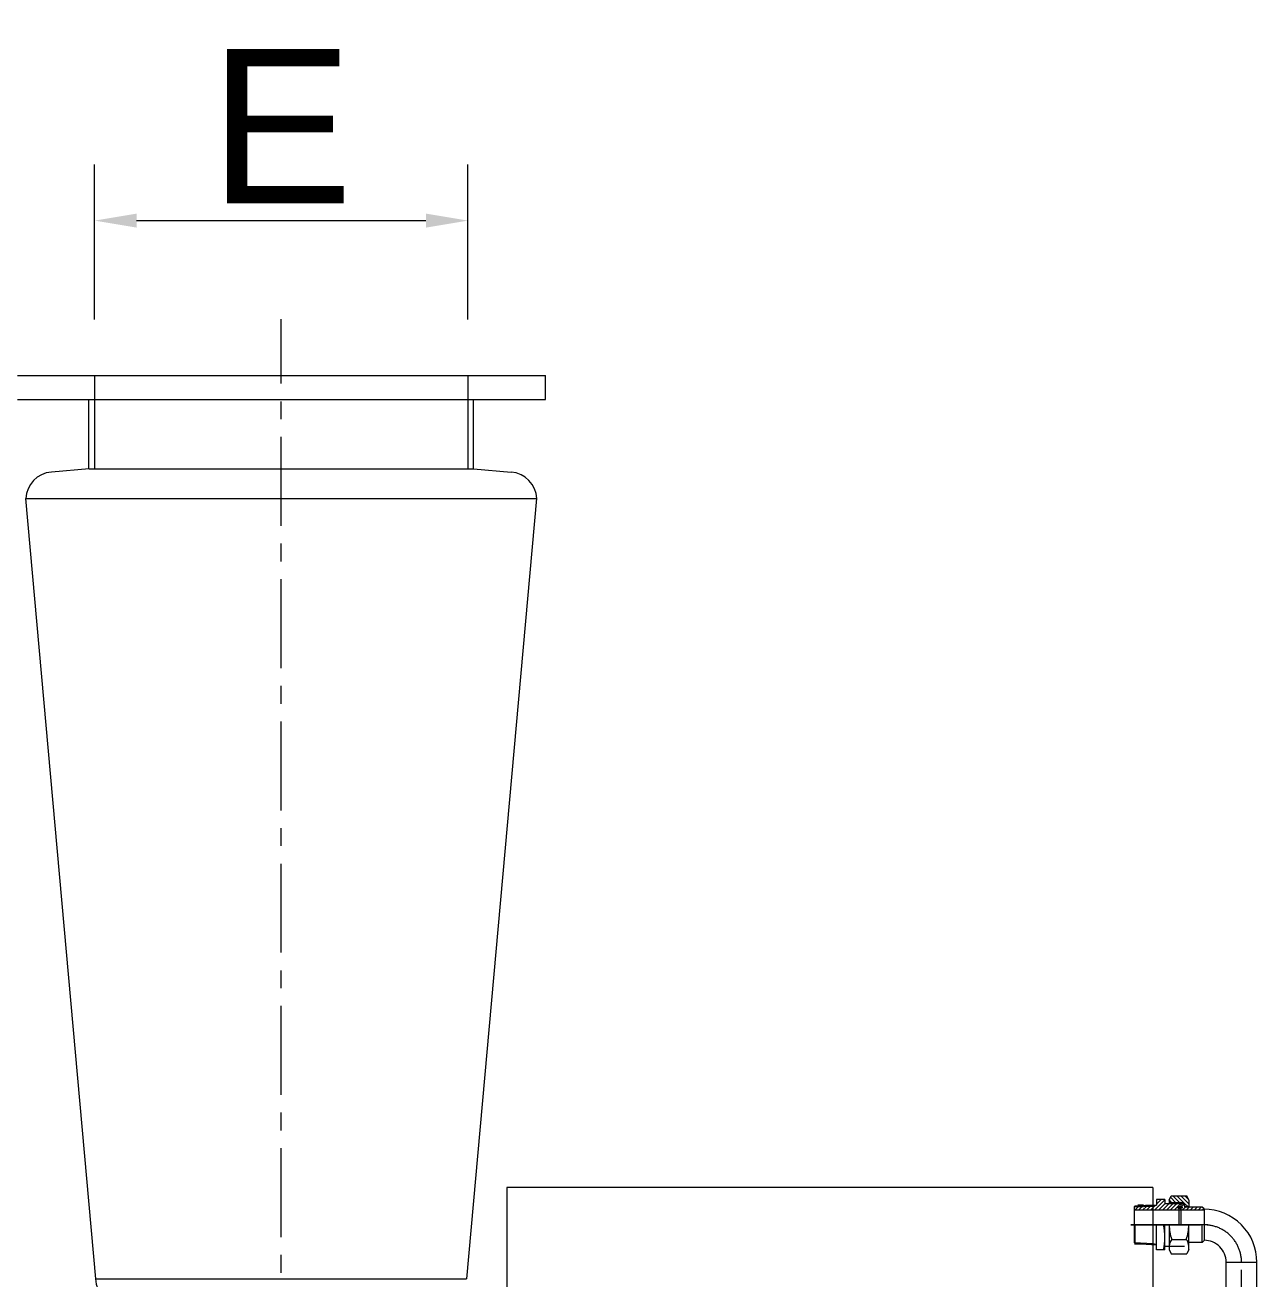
# Model space of a CAD drawing. Header units: inches. Extents: x 0 to 22015, y 0 to 16774.
# Drawn here: x 17394 to 18714, y 11075 to 12418 of the extents above; entities that cross this region are included whole.
import ezdxf

# ---------------------------------------------------------------- set-up
doc = ezdxf.new("R2010")
doc.units = ezdxf.units.IN
doc.header["$MEASUREMENT"] = 0
doc.linetypes.add('CENTER', pattern=[50.8, 31.75, -6.35, 6.35, -6.35])
doc.layers.get('Defpoints').update_dxf_attribs({"lineweight": 5})
doc.layers.add('CAXA0', color=7, linetype='Continuous', lineweight=5)
doc.layers.add('CAXA1', color=5, linetype='CENTER', lineweight=5)
doc.styles.add('Roman', font='arial.ttf')
doc.styles.get("Standard").update_dxf_attribs({"font": 'arial.ttf'})
doc.dimstyles.new('ISO-25', dxfattribs={"dimscale": 30, "dimtxt": 1.5, "dimasz": 1.5, "dimexe": 2, "dimexo": 2, "dimtad": 1, "dimtih": 1, "dimtoh": 1, "dimdec": 1, "dimlfac": 0.03937, "dimdsep": 46, "dimtxsty": 'Standard', "dimcen": 2.5, "dimclrd": 7, "dimclre": 7, "dimclrt": 7, "dimadec": 0, "dimazin": 0, "dimtfac": 1, "dimtdec": 1, "dimtmove": 0, "dimatfit": 3, "dimfxl": 1, "dimlwd": 5, "dimlwe": 5, "dimarcsym": 0})

# ---------------------------------------------------------------- blocks, each defined once
blk = doc.blocks.new('*D33')
at = {"color": 7, "linetype": 'Continuous', "lineweight": 5, "transparency": 16777216}
for p, q in [((17468.3, 12102.8), (17468.3, 12268.6)), ((17868.3, 12102.8), (17868.3, 12268.6)), ((17513.3, 12208.6), (17823.3, 12208.6))]:
    blk.add_line(p, q, dxfattribs=at)
at = {"color": 7, "transparency": 16777216}
for points in [[(17513.3, 12216.1), (17513.3, 12201.1), (17468.3, 12208.6)], [(17823.3, 12216.1), (17823.3, 12201.1), (17868.3, 12208.6)]]:
    blk.add_solid(points, dxfattribs=at)
at = {"layer": 'Defpoints', "color": 0, "transparency": 16777216}
for p in [(17868.3, 12208.6), (17468.3, 12042.8), (17868.3, 12042.8)]:
    blk.add_point(p, dxfattribs=at)
at = {"color": 7, "lineweight": 5, "transparency": 16777216, "insert": (17668.3, 12309.8), "char_height": 165, "attachment_point": 5, "style": 'Roman'}
blk.add_mtext('E', dxfattribs=at)
blk = doc.blocks.new('*D34')
at = {"color": 7, "linetype": 'Continuous', "lineweight": 5, "transparency": 16777216}
for p, q in [((17325.8, 12042.8), (17151.1, 12042.8)), ((17211.1, 11997.8), (17211.1, 11594.1)), ((17211.1, 10987.8), (17211.1, 11391.6)), ((17413.1, 10942.8), (17151.1, 10942.8))]:
    blk.add_line(p, q, dxfattribs=at)
at = {"color": 7, "transparency": 16777216}
for points in [[(17203.6, 11997.8), (17218.6, 11997.8), (17211.1, 12042.8)], [(17203.6, 10987.8), (17218.6, 10987.8), (17211.1, 10942.8)]]:
    blk.add_solid(points, dxfattribs=at)
at = {"layer": 'Defpoints', "color": 0, "transparency": 16777216}
for p in [(17385.8, 12042.8), (17211.1, 10942.8), (17473.1, 10942.8)]:
    blk.add_point(p, dxfattribs=at)
at = {"color": 7, "lineweight": 5, "transparency": 16777216, "insert": (17211.1, 11492.8), "char_height": 165, "attachment_point": 5, "style": 'Roman'}
blk.add_mtext('F', dxfattribs=at)

msp = doc.modelspace()

# ---------------------------------------------------------------- linework, layer by layer
at = {"color": 7, "lineweight": 5}
for p, q in [((17385.82, 12042.81), (17951.53, 12042.81)), ((17468.32, 12042.81), (17468.32, 11942.81)), ((17868.32, 12042.81), (17868.32, 11942.81)), ((17951.53, 12016.81), (17951.53, 12042.81)), ((17385.82, 12016.81), (17951.53, 12016.81)), ((17462.32, 11942.81), (17462.32, 12016.81)), ((17874.32, 11942.81), (17874.32, 12016.81)), ((17462.36, 11942.81), (17421.97, 11939.28)), ((17462.36, 11942.81), (17874.32, 11942.81)), ((17874.32, 11942.81), (17914.66, 11939.28)), ((17394.62, 11910.81), (17942.01, 11910.81)), ((17469.62, 11074.81), (17394.62, 11910.81)), ((17867.01, 11074.81), (17942.01, 11910.81)), ((17469.36, 11074.81), (17866.75, 11074.81))]:
    msp.add_line(p, q, dxfattribs=at)
for centre, start, end in [((17424.59, 11909.39), 95, 177.29569), ((17912.05, 11909.39), 2.70431, 85), ((17499.33, 11076.22), 182.70431, 265)]:
    msp.add_arc(centre, 30, start, end, dxfattribs=at)
at = {"layer": 'CAXA0', "color": 7, "linetype": 'Continuous', "lineweight": 5}
for p, q in [((17910.05, 11172.8), (17910.05, 10462.8)), ((18602.05, 11172.8), (17910.05, 11172.8)), ((18602.05, 11172.8), (18602.05, 10462.8)), ((18619.55, 11159.3), (18621.74, 11163.98)), ((18621.74, 11163.98), (18638.37, 11163.98)), ((18630.69, 11156.8), (18623.51, 11163.98)), ((18636.02, 11155.71), (18627.75, 11163.98)), ((18640.55, 11155.42), (18632, 11163.98)), ((18640.06, 11160.16), (18636.24, 11163.98)), ((18640.55, 11159.3), (18638.37, 11163.98)), ((18582.05, 11151.95), (18583.1, 11153)), ((18582.05, 11151.95), (18602.53, 11152.89)), ((18582.05, 11151.95), (18582.05, 11113.66)), ((18586.3, 11152.15), (18582.96, 11148.8)), ((18583.1, 11153), (18600.58, 11153.8)), ((18592.05, 11153.71), (18586.15, 11153.71)), ((18587.35, 11153.19), (18586.3, 11152.15)), ((18590.75, 11152.35), (18587.2, 11148.8)), ((18591.8, 11153.4), (18590.75, 11152.35)), ((18595.2, 11152.55), (18591.44, 11148.8)), ((18594.05, 11153.8), (18606.05, 11153.8)), ((18596.24, 11153.6), (18595.2, 11152.55)), ((18599.64, 11152.76), (18595.69, 11148.8)), ((18600.69, 11153.8), (18599.64, 11152.76)), ((18604.54, 11153.41), (18599.93, 11148.8)), ((18600.58, 11153.8), (18606.05, 11153.8)), ((18602.53, 11152.89), (18606.05, 11153.8)), ((18615.05, 11159.69), (18604.17, 11148.8)), ((18604.93, 11153.8), (18604.54, 11153.41)), ((18606.05, 11159.8), (18606.05, 11153.8)), ((18615.05, 11159.8), (18606.05, 11159.8)), ((18610.93, 11159.8), (18606.05, 11154.93)), ((18606.69, 11159.8), (18606.05, 11159.17)), ((18615.31, 11155.7), (18608.41, 11148.8)), ((18619.56, 11155.7), (18612.66, 11148.8)), ((18615.05, 11159.8), (18615.05, 11155.7)), ((18615.05, 11155.7), (18619.55, 11155.7)), ((18616.05, 11155.7), (18636.05, 11155.7)), ((18623.5, 11155.4), (18616.9, 11148.8)), ((18619.55, 11159.3), (18619.55, 11155.7)), ((18619.55, 11156.8), (18632.05, 11156.8)), ((18622.2, 11156.8), (18619.61, 11159.4)), ((18626.04, 11153.7), (18621.14, 11148.8)), ((18626.45, 11156.8), (18621.16, 11162.09)), ((18623.3, 11155.7), (18622.2, 11156.8)), ((18623.8, 11155.7), (18623.5, 11155.4)), ((18628.58, 11152), (18625.39, 11148.8)), ((18628.04, 11155.7), (18626.04, 11153.7)), ((18627.55, 11155.7), (18626.45, 11156.8)), ((18632.05, 11155.47), (18628.58, 11152)), ((18630.29, 11150.88), (18629.78, 11150.37)), ((18630.96, 11150.88), (18630.04, 11151.79)), ((18630.08, 11152.3), (18632.05, 11152.3)), ((18630.08, 11152.3), (18630.08, 11132.8)), ((18631.79, 11155.7), (18630.69, 11156.8)), ((18632.05, 11155.7), (18630.95, 11156.8)), ((18631.51, 11152.1), (18631, 11151.59)), ((18631.92, 11149.92), (18631, 11150.83)), ((18636.05, 11155.7), (18632.05, 11156.8)), ((18632.05, 11155.7), (18632.05, 11132.8)), ((18632.05, 11155.2), (18636.05, 11155.2)), ((18636.03, 11155.2), (18632.22, 11151.4)), ((18636.87, 11151.8), (18633.87, 11148.8)), ((18636.05, 11155.7), (18636.05, 11151.8)), ((18639.43, 11152.3), (18636.05, 11155.68)), ((18636.05, 11152.3), (18640.55, 11152.3)), ((18636.05, 11152.3), (18640.55, 11152.3)), ((18655.05, 11151.8), (18636.05, 11151.8)), ((18641.11, 11151.8), (18638.11, 11148.8)), ((18640.55, 11159.3), (18640.55, 11151.8)), ((18645.36, 11151.8), (18642.36, 11148.8)), ((18649.6, 11151.8), (18646.6, 11148.8)), ((18653.84, 11151.8), (18650.84, 11148.8)), ((18657.05, 11149.8), (18655.05, 11151.8)), ((18656.57, 11150.29), (18655.08, 11148.8)), ((18657.05, 11149.8), (18657.05, 11115.8)), ((18582.05, 11148.8), (18657.05, 11148.8)), ((18630.08, 11149.26), (18629.63, 11148.8)), ((18583.1, 11112.61), (18583.1, 11132.8)), ((18606.05, 11105.8), (18606.05, 11132.8)), ((18615.05, 11105.8), (18615.05, 11132.8)), ((18619.55, 11132.8), (18619.55, 11106.3)), ((18640.55, 11106.3), (18640.55, 11132.8)), ((18655.05, 11113.8), (18655.05, 11132.8)), ((18582.05, 11113.66), (18602.53, 11112.71)), ((18582.05, 11113.66), (18583.1, 11112.61)), ((18592.05, 11111.9), (18582.32, 11111.9)), ((18583.1, 11112.61), (18600.58, 11111.8)), ((18600.58, 11111.8), (18606.05, 11111.8)), ((18602.53, 11112.71), (18606.05, 11111.8)), ((18602.53, 11112.71), (18606.05, 11111.8)), ((18615.05, 11109.9), (18619.61, 11109.9)), ((18616.05, 11109.9), (18636.05, 11109.9)), ((18622.32, 11117.22), (18637.85, 11117.22)), ((18655.05, 11113.8), (18640.55, 11113.8)), ((18657.05, 11115.8), (18655.05, 11113.8)), ((18615.05, 11105.8), (18606.05, 11105.8)), ((18619.55, 11106.3), (18621.74, 11101.62)), ((18621.74, 11101.62), (18638.37, 11101.62)), ((18640.55, 11106.3), (18638.37, 11101.62)), ((18680.55, 11092.67), (18713.56, 11092.67)), ((18680.56, 10074.78), (18680.56, 11092.67)), ((18713.56, 10074.78), (18713.56, 11092.67))]:
    msp.add_line(p, q, dxfattribs=at)
msp.add_circle((18631, 11150.88), 1.33, dxfattribs=at)
for centre, radius, start, end in [((18656.79, 11092.67), 56.76, 0, 90.0005), ((18553.55, 11119.3), 61.5, 347.31962, 12.68038), ((18665.96, 11132.8), 46.35, 180.00225, 199.65441), ((18594.21, 11132.8), 46.35, 340.34783, 0), ((18632.22, 11109.42), 12.6, 141.7922, 177.80533), ((18627.95, 11109.42), 12.6, 0, 38.2078), ((18657.06, 11092.67), 23.5, 0, 90.00122)]:
    msp.add_arc(centre, radius, start, end, dxfattribs=at)
at = {"layer": 'CAXA1', "linetype": 'CENTER', "lineweight": 5, "ltscale": 3}
for p, q in [((17668.06, 9747.99), (17668.06, 12103.01)), ((18634.33, 11150.88), (18627.68, 11150.88)), ((18578.33, 11132.8), (18653.05, 11132.8)), ((18661.04, 11132.8), (18578.33, 11132.8)), ((18634.33, 11132.8), (18627.68, 11132.8)), ((18697.06, 10074.78), (18697.06, 11092.67))]:
    msp.add_line(p, q, dxfattribs=at)
msp.add_arc((18657.06, 11092.67), 40, 0, 90.60226, dxfattribs=at)

# ---------------------------------------------------------------- dimensions: what is measured, and where the dimension line sits
at = {"color": 7, "lineweight": 5}
dim = msp.add_linear_dim(base=(17868.32, 12208.57), p1=(17468.32, 12042.81), p2=(17868.32, 12042.81), text='E', dimstyle='ISO-25', override={"dimtxt": 5.5, "dimpost": '\\X', "dimtxsty": 'Roman', "dimtmove": 1}, dxfattribs=at)
dim.commit()
dim.dimension.update_dxf_attribs({"geometry": '*D33', "text_midpoint": (17668.32, 12309.82)})
dim = msp.add_linear_dim(base=(17211.13, 10942.81), p1=(17385.82, 12042.81), p2=(17473.06, 10942.81), angle=90, text='F', dimstyle='ISO-25', override={"dimtxt": 5.5, "dimpost": '\\X', "dimtxsty": 'Roman', "dimtmove": 1}, dxfattribs=at)
dim.commit()
dim.dimension.update_dxf_attribs({"geometry": '*D34', "text_midpoint": (17211.13, 11492.81)})

doc.saveas('drawing.dxf')
